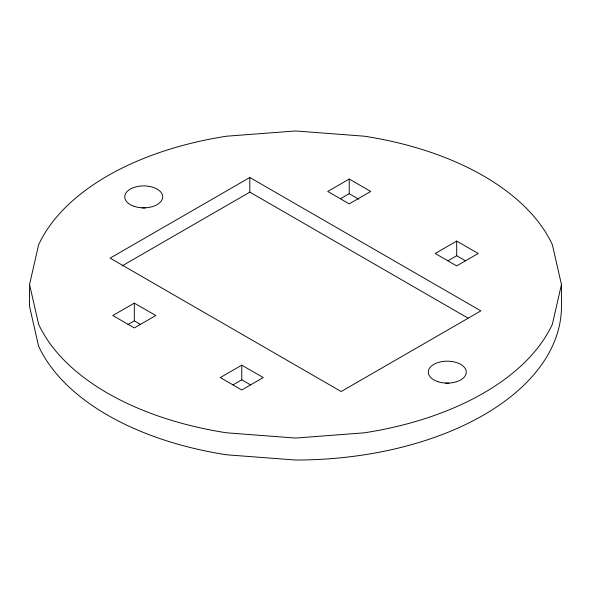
<?xml version="1.0" encoding="UTF-8"?>
<svg xmlns="http://www.w3.org/2000/svg" width="591" height="591" viewBox="0 0 591 591"><rect width="100%" height="100%" fill="white"/><g stroke="black" fill="none" stroke-linecap="round" stroke-linejoin="round"><path stroke-width="0.89" d="M29.55 284.507L38.614 244.77A265.95 153.542 0 0 1 226.671 136.196L295.5 130.966L364.329 136.196A265.95 153.542 0 0 1 552.386 244.77L561.45 284.507L561.45 306.493A265.95 153.542 0 0 1 295.5 460.034L226.671 454.804A265.95 153.542 0 0 1 38.614 346.23L29.55 306.493L29.55 284.507L38.614 324.252A265.95 153.542 0 0 0 226.671 432.819L295.5 438.057L364.329 432.819A265.95 153.542 0 0 0 552.386 324.252L561.45 284.507M249.83 177.485L110.133 258.141L341.17 391.53L480.867 310.873L249.83 177.485L249.83 192.141L468.079 318.15M122.108 265.884L249.83 192.141M134.312 303.124L112.815 315.528L134.312 327.939L155.802 315.528L134.312 303.124L134.312 320.861L127.944 324.533M349.229 179.036L327.739 191.447L349.229 203.851L370.72 191.447L349.229 179.036L349.229 193.693L358.781 199.211M340.475 198.746L349.229 193.693M241.771 365.164L220.28 377.568L241.771 389.979L263.261 377.568L241.771 365.164L241.771 379.821L233.017 384.874M456.688 241.076L435.198 253.487L456.688 265.898L478.185 253.487L456.688 241.076L456.688 255.733L447.934 260.794M456.688 255.733L465.449 260.794M241.771 379.821L250.525 384.874M134.312 320.861L140.68 324.533M445.636 383.197A18.993 10.97 0 0 1 448.938 383.197M142.062 207.929A18.993 10.97 0 0 1 145.364 207.929M437.791 381.638A18.993 10.97 0 0 0 466.284 372.145A18.993 10.97 0 0 0 437.791 362.645A18.993 10.97 0 0 0 437.791 381.638M134.216 206.37A18.993 10.97 0 0 0 162.71 196.877A18.993 10.97 0 0 0 134.216 187.377A18.993 10.97 0 0 0 134.216 206.37"/></g></svg>
